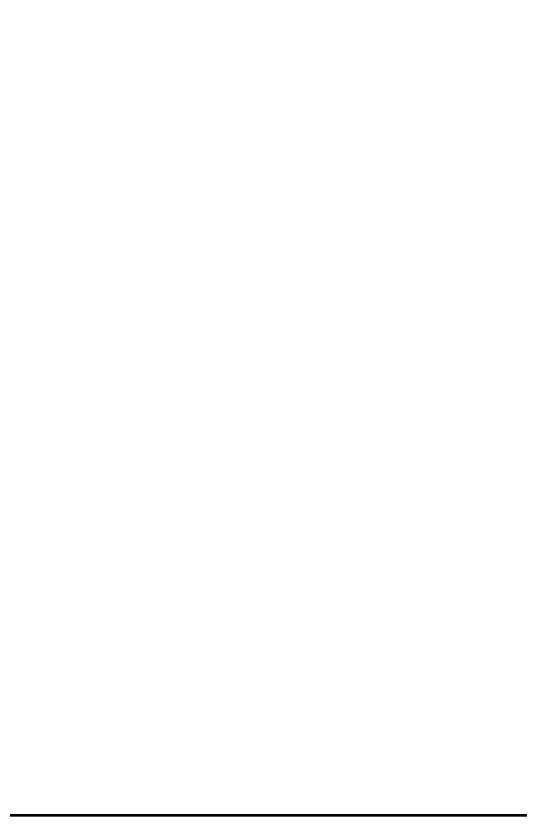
# Model space of a CAD drawing. Header units: inches. Extents: x -71 to 17.9, y 225.4 to 309.4.
# Drawn here: x -27.971 to -27.26, y 284.16 to 285.296 of the extents above; entities that cross this region are included whole.
import ezdxf

# ---------------------------------------------------------------- set-up
doc = ezdxf.new("R2010")
doc.units = ezdxf.units.IN
doc.header["$MEASUREMENT"] = 0
doc.layers.add('A5 heavy', color=5, linetype='Continuous', lineweight=53)
doc.layers.add('DIM', color=3, linetype='Continuous', lineweight=13)
doc.styles.add('ARCTEXT', font='arctext.shx', dxfattribs={"width": 0.85})
doc.dimstyles.new('ARCTEXT1-4', dxfattribs={"dimtxt": 4, "dimasz": 2, "dimexe": 2, "dimexo": 2, "dimgap": 2, "dimtad": 1, "dimdec": 4, "dimzin": 3, "dimdsep": 46, "dimlunit": 4, "dimtxsty": 'ARCTEXT', "dimblk": 'ARCHTICK', "dimcen": 2, "dimaunit": 1, "dimadec": 0, "dimazin": 0, "dimtfac": 1, "dimtdec": 4, "dimtmove": 2, "dimatfit": 3, "dimldrblk": 'arrow', "dimfxl": 0, "dimtolj": 1, "dimtzin": 0, "dimarcsym": 0})

# ---------------------------------------------------------------- blocks, each defined once
blk = doc.blocks.new('_ArchTick')
at = {"color": 0, "linetype": 'ByBlock', "const_width": 0.15}
blk.add_lwpolyline([(-0.5, -0.5), (0.5, 0.5)], dxfattribs=at)
blk = doc.blocks.new('arrow')
at = {"layer": 'DIM'}
blk.add_hatch(color=253, dxfattribs=at).paths.add_polyline_path([(-2, 0.5), (-2, -0.5), (0, 0)])
at = {"layer": 'DIM', "lineweight": 9}
for points in [[(-2, 0.9832), (-2, 0.5), (-2.4688, 0.6172)], [(0.3743, 0.0936), (0, 0)], [(0.3743, -0.0936), (0, 0)], [(-2, -0.9832), (-2, -0.5), (-2.4688, -0.6172)]]:
    blk.add_lwpolyline(points, dxfattribs=at)
at = {"layer": 'DIM', "lineweight": 15}
blk.add_lwpolyline([(0, 0), (-2, -0.5), (-2, 0.5), (0, 0)], dxfattribs=at)

msp = doc.modelspace()

# ---------------------------------------------------------------- linework, layer by layer
at = {"ltscale": 0.15}
msp.add_line((-27.488, 284.1704), (-27.988, 284.1704), dxfattribs=at)
at = {"layer": 'A5 heavy', "ltscale": 0.15}
msp.add_line((-33.988, 284.1704), (14.2674, 284.1704), dxfattribs=at)

# ---------------------------------------------------------------- leaders
at = {"layer": 'DIM'}
msp.add_leader([(-27.988, 277.0808), (-40.9925, 285.2957), (-49.8506, 285.2957)], dimstyle='ARCTEXT1-4', override={"dimasz": 0.5, "dimtad": 0}, dxfattribs=at)

doc.saveas('drawing.dxf')
